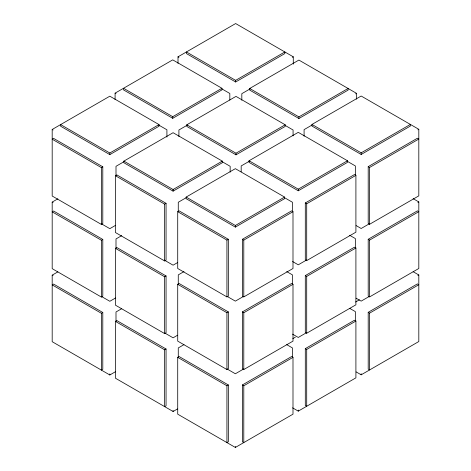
<?xml version="1.0" encoding="UTF-8"?>
<svg xmlns="http://www.w3.org/2000/svg" width="471" height="471" viewBox="0 0 471 471"><rect width="100%" height="100%" fill="white"/><g stroke="black" fill="none" stroke-linecap="round" stroke-linejoin="round"><path stroke-width="0.71" d="M292.838 338.614L295.376 337.136M355.617 302.005L359.426 299.791M102.796 166.799L101.389 167.611L52.187 139.204L53.594 138.392L102.796 166.799L102.796 223.613L101.389 224.426L52.187 196.018L52.187 129.466L109.825 96.19L159.027 124.597L159.027 126.216L109.825 154.623L60.624 126.216L60.624 124.597L109.825 153.004L159.027 124.597M115.095 99.699L115.095 93.146L172.733 59.87L221.935 88.277L221.935 89.902L172.733 118.303L123.532 89.902L123.532 88.277L172.733 116.684L221.935 88.277M178.003 63.379L178.003 56.826L235.641 23.55L293.28 56.826L293.28 64.109M235.641 80.364L284.843 51.957L284.843 53.582L235.641 81.983L186.439 53.582L186.439 51.957L235.641 80.364L235.641 81.983M292.338 57.368L293.28 56.826M102.796 239.433L101.389 240.245L52.187 211.838L53.594 211.026L102.796 239.433L102.796 296.247L101.389 297.06L52.187 268.653L52.187 202.094L57.862 198.821M123.885 161.117L173.087 132.71L222.288 161.117L222.288 162.742L173.087 191.149L123.885 162.742L123.885 161.117L173.087 189.525L222.288 161.117M186.793 124.797L235.995 96.39L285.196 124.797L285.196 126.422L235.995 154.829L186.793 126.422L186.793 124.797L235.995 153.205L285.196 124.797M249.701 88.477L298.902 116.885L348.104 88.477L348.104 90.102L298.902 118.509L249.701 90.102L249.701 88.477L298.902 60.07L356.535 93.346L356.535 99.175M124.244 161.547L116.001 166.31L116.001 175.83M187.152 125.227L178.909 129.99L178.909 136.578M250.06 88.907L241.817 93.67L241.817 100.258M115.448 175.73L116.855 174.918L166.057 203.325L166.057 260.139L164.65 260.946L115.448 232.539L115.448 175.73L164.65 204.131L166.057 203.325M115.53 225.362L109.825 228.659L101.577 223.896M355.599 93.888L356.535 93.346M186.157 197.072L235.359 168.665L284.561 197.072L284.561 198.697L235.359 227.104L186.157 198.697L186.157 197.072L235.359 225.479L284.561 197.072M249.065 160.752L298.267 132.345L347.468 160.752L347.468 162.377L298.267 190.784L249.065 162.377L249.065 160.752L298.267 189.159L347.468 160.752M311.973 124.432L361.175 152.84L410.376 124.432L410.376 126.057L361.175 154.464L311.973 126.057L311.973 124.432L361.175 96.025L418.813 129.301L418.813 195.859L369.611 224.261L368.204 223.454L368.204 166.64L417.406 138.233L418.813 139.045L369.611 167.446L368.204 166.64M186.522 197.502L178.274 202.259L178.274 211.785M249.43 161.182L241.181 165.945L241.181 171.803M312.338 124.862L304.089 129.625L304.089 136.213M115.501 371.696L109.825 374.975L52.187 341.699L52.187 275.141L57.862 271.867M121.706 235.641L116.001 238.938L116.001 248.458M177.72 211.685L179.127 210.873L228.329 239.28L228.329 296.088L226.922 296.901L177.72 268.494L177.72 211.685L226.922 240.086L228.329 239.28M115.448 248.358L116.855 247.546L166.057 275.953L166.057 332.767L164.65 333.58L115.448 305.173L115.448 248.358L164.65 276.765L166.057 275.953M115.53 297.99L109.825 301.287L101.577 296.53M177.526 262.618L173.087 265.179L164.202 260.051M417.877 129.843L418.813 129.301M101.389 313.292L102.796 312.479L102.796 369.293L101.389 370.106L101.389 313.292L52.187 284.884L53.594 284.072L102.796 312.479M183.984 271.596L178.274 274.893L178.274 284.413M121.706 308.688L116.001 311.985L116.001 321.505M242.388 239.28L291.59 210.873L292.997 211.685L292.997 268.494L243.795 296.901L242.388 296.088L242.388 239.28L243.795 240.086L292.997 211.685M305.296 202.96L354.498 174.553L355.905 175.365L355.905 232.174L306.703 260.581L305.296 259.768L305.296 202.96L306.703 203.766L355.905 175.365M177.72 284.313L179.127 283.501L228.329 311.908L228.329 368.722L226.922 369.535L177.72 341.128L177.72 284.313L226.922 312.72L228.329 311.908M115.448 321.405L116.855 320.592L166.057 348.999L166.057 405.814L164.65 406.626L164.65 349.812L115.448 321.405L115.448 378.219L173.087 411.495L177.502 408.946M243.607 296.371L235.359 301.134L227.116 296.371M306.515 260.051L298.267 264.814L292.562 261.517M369.423 223.731L361.175 228.494L356.1 225.562M177.526 335.246L173.087 337.813L164.838 333.05M417.877 202.477L418.813 201.935L418.813 268.488L369.611 296.895L368.204 296.082L368.204 239.268L417.406 210.861L418.813 211.673L369.611 240.08L368.204 239.268M164.65 349.812L166.057 348.999M183.984 344.642L178.274 347.939L178.274 357.46M242.388 311.908L291.59 283.501L292.997 284.313L292.997 341.128L243.795 369.535L242.388 368.722L242.388 311.908L243.795 312.72L292.997 284.313M305.296 275.588L354.498 247.181L355.905 247.993L355.905 304.808L306.703 333.215L305.296 332.402L305.296 275.588L306.703 276.4L355.905 247.993M177.72 357.359L179.127 356.547L228.329 384.954L228.329 441.769L226.922 442.581L226.922 385.767L177.72 357.359L177.72 414.174L235.359 447.45L292.997 414.174L292.997 357.359L291.59 356.547L242.388 384.954L242.388 441.769L243.795 442.581L243.795 385.767L292.997 357.359M243.607 369.005L235.359 373.768L227.116 369.005M306.515 332.685L298.267 337.448L292.562 334.151M369.423 296.365L361.175 301.128L356.1 298.196M226.922 385.767L228.329 384.954M417.877 275.523L418.813 274.982L418.813 341.534L361.175 374.81L356.129 371.896M355.905 321.039L306.703 349.447L306.703 406.261L305.296 405.449L305.296 348.634L354.498 320.227L355.905 321.039L355.905 377.854L298.267 411.13L292.591 407.851M368.204 312.314L417.406 283.907L418.813 284.72L369.611 313.127L368.204 312.314L368.204 369.129L369.611 369.941L369.611 313.127M178.003 56.826L178.939 57.368M413.138 198.656L418.813 201.935M221.57 88.707L229.819 93.464L229.819 100.058M285.467 125.592L293.074 129.99L293.074 135.848M347.103 161.182L355.352 165.945L355.352 175.465M115.095 93.146L116.031 93.688M413.138 271.702L418.813 274.982M158.662 125.027L166.911 129.784L166.911 137.108M221.923 161.547L230.166 166.31L230.166 172.168M284.196 197.502L292.444 202.259L292.444 211.785M349.641 235.276L355.352 238.573L355.352 248.093M52.187 129.466L53.123 130.008M286.733 271.596L292.444 274.893L292.444 284.413M349.641 308.322L355.352 311.619L355.352 321.14M52.187 202.094L53.123 202.636M305.296 348.634L306.703 349.447M286.733 344.642L292.444 347.939L292.444 357.46M52.187 275.141L53.123 275.682M242.388 384.954L243.795 385.767M369.611 167.446L369.611 224.261M369.611 240.08L369.611 296.895M361.175 152.84L361.175 154.464M361.175 373.727L361.175 374.81M306.703 203.766L306.703 260.581M306.703 276.4L306.703 333.215M298.902 116.885L298.902 118.509M298.267 189.159L298.267 190.784M298.267 410.047L298.267 411.13M243.795 240.086L243.795 296.901M243.795 312.72L243.795 369.535M235.995 153.205L235.995 154.829M235.359 225.479L235.359 227.104M235.359 446.367L235.359 447.45M226.922 240.086L226.922 296.901M226.922 312.72L226.922 369.535M173.087 189.525L173.087 191.149M173.087 410.412L173.087 411.495M172.733 116.684L172.733 118.303M164.65 204.131L164.65 260.946M164.65 276.765L164.65 333.58M109.825 153.004L109.825 154.623M109.825 373.892L109.825 374.975M101.389 167.611L101.389 224.426M101.389 240.245L101.389 297.06"/></g></svg>
